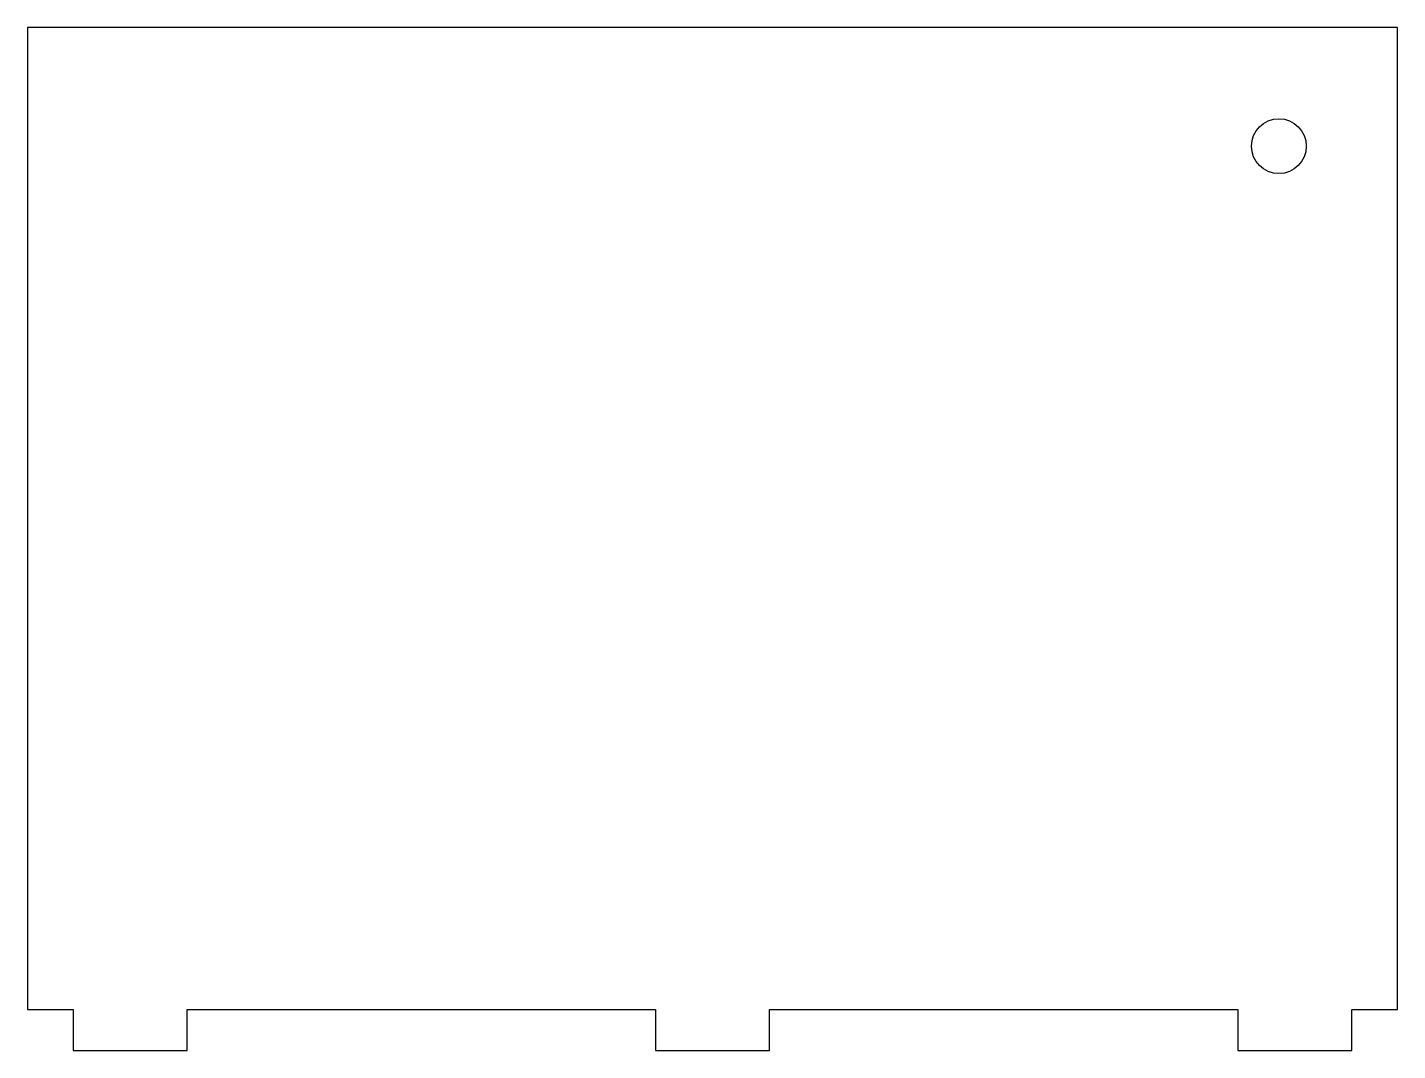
# Model space of a CAD drawing. Header units: millimetres. Extents: x -150 to 150, y 0 to 224.
import ezdxf

# ---------------------------------------------------------------- set-up
doc = ezdxf.new("R2010")
doc.units = ezdxf.units.MM
doc.layers.get('0').update_dxf_attribs({"linetype": 'CONTINUOUS'})

msp = doc.modelspace()

# ---------------------------------------------------------------- linework, layer by layer
msp.add_lwpolyline([(140, 9), (150, 9), (150, 224), (-150, 224), (-150, 9), (-140, 9), (-140, 0), (-115, 0), (-115, 9), (-12.5, 9), (-12.5, 0), (12.5, 0), (12.5, 9), (115, 9), (115, 0), (140, 0)], close=True)
msp.add_circle((124.005, 197.997), 6)

doc.saveas('drawing.dxf')
